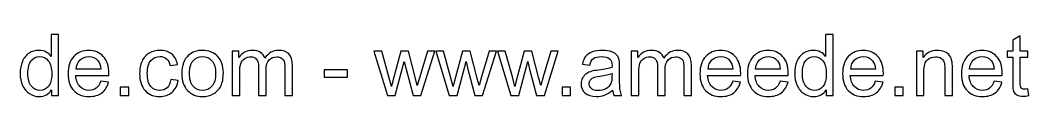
# Model space of a CAD drawing. Header units: millimetres. Extents: x -21 to 528, y 319 to 1051.
# Drawn here: x 428.2 to 528.1, y 318.7 to 324.9 of the extents above; entities that cross this region are included whole.
import ezdxf

# ---------------------------------------------------------------- set-up
doc = ezdxf.new("R2010")
doc.units = ezdxf.units.MM
doc.header["$MEASUREMENT"] = 0
doc.layers.add('Layer 1', color=7, linetype='Continuous')

msp = doc.modelspace()

# ---------------------------------------------------------------- linework, layer by layer
at = {"layer": 'Layer 1', "color": 250}
for points, knots in [([(431.3125, 318.8028), (431.3125, 318.8028), (431.3125, 319.3602), (431.3125, 319.3602), (431.3125, 319.3602), (431.0346, 318.927), (430.6253, 318.7097), (430.0849, 318.7097), (430.0849, 318.7097), (429.7349, 318.7097), (429.4132, 318.8056), (429.1211, 318.9989), (429.1211, 318.9989), (428.8276, 319.1909), (428.6004, 319.4604), (428.4381, 319.8047), (428.4381, 319.8047), (428.2772, 320.1504), (428.1968, 320.5469), (428.1968, 320.9957), (428.1968, 320.9957), (428.1968, 321.4331), (428.2702, 321.8296), (428.4155, 322.1867), (428.4155, 322.1867), (428.5623, 322.5423), (428.781, 322.816), (429.0731, 323.0051), (429.0731, 323.0051), (429.3638, 323.1956), (429.6912, 323.2902), (430.051, 323.2902), (430.051, 323.2902), (430.3163, 323.2902), (430.552, 323.2337), (430.758, 323.1222), (430.758, 323.1222), (430.964, 323.0107), (431.1319, 322.864), (431.2617, 322.6848), (431.2617, 322.6848), (431.2617, 322.6848), (431.2617, 324.865), (431.2617, 324.865), (431.2617, 324.865), (431.2617, 324.865), (432.0068, 324.865), (432.0068, 324.865), (432.0068, 324.865), (432.0068, 324.865), (432.0068, 318.8028), (432.0068, 318.8028), (432.0068, 318.8028), (432.0068, 318.8028), (431.3125, 318.8028), (431.3125, 318.8028)], [0, 0, 0, 0, 0.0666667, 0.0666667, 0.0666667, 0.0666667, 0.1333333, 0.1333333, 0.1333333, 0.1333333, 0.2, 0.2, 0.2, 0.2, 0.2666667, 0.2666667, 0.2666667, 0.2666667, 0.3333333, 0.3333333, 0.3333333, 0.3333333, 0.4, 0.4, 0.4, 0.4, 0.4666667, 0.4666667, 0.4666667, 0.4666667, 0.5333333, 0.5333333, 0.5333333, 0.5333333, 0.6, 0.6, 0.6, 0.6, 0.6666667, 0.6666667, 0.6666667, 0.6666667, 0.7333333, 0.7333333, 0.7333333, 0.7333333, 0.8, 0.8, 0.8, 0.8, 0.8666667, 0.8666667, 0.8666667, 0.8666667, 1, 1, 1, 1]), ([(508.0096, 318.8028), (508.0096, 318.8028), (508.0096, 319.3602), (508.0096, 319.3602), (508.0096, 319.3602), (507.7317, 318.927), (507.3224, 318.7097), (506.782, 318.7097), (506.782, 318.7097), (506.432, 318.7097), (506.1103, 318.8056), (505.8182, 318.9989), (505.8182, 318.9989), (505.5247, 319.1909), (505.2975, 319.4604), (505.1352, 319.8047), (505.1352, 319.8047), (504.9743, 320.1504), (504.8939, 320.5469), (504.8939, 320.9957), (504.8939, 320.9957), (504.8939, 321.4331), (504.9673, 321.8296), (505.1126, 322.1867), (505.1126, 322.1867), (505.2594, 322.5423), (505.4781, 322.816), (505.7702, 323.0051), (505.7702, 323.0051), (506.0609, 323.1956), (506.3883, 323.2902), (506.7481, 323.2902), (506.7481, 323.2902), (507.0134, 323.2902), (507.2491, 323.2337), (507.4551, 323.1222), (507.4551, 323.1222), (507.6611, 323.0107), (507.829, 322.864), (507.9588, 322.6848), (507.9588, 322.6848), (507.9588, 322.6848), (507.9588, 324.865), (507.9588, 324.865), (507.9588, 324.865), (507.9588, 324.865), (508.7039, 324.865), (508.7039, 324.865), (508.7039, 324.865), (508.7039, 324.865), (508.7039, 318.8028), (508.7039, 318.8028), (508.7039, 318.8028), (508.7039, 318.8028), (508.0096, 318.8028), (508.0096, 318.8028)], [0, 0, 0, 0, 0.0666667, 0.0666667, 0.0666667, 0.0666667, 0.1333333, 0.1333333, 0.1333333, 0.1333333, 0.2, 0.2, 0.2, 0.2, 0.2666667, 0.2666667, 0.2666667, 0.2666667, 0.3333333, 0.3333333, 0.3333333, 0.3333333, 0.4, 0.4, 0.4, 0.4, 0.4666667, 0.4666667, 0.4666667, 0.4666667, 0.5333333, 0.5333333, 0.5333333, 0.5333333, 0.6, 0.6, 0.6, 0.6, 0.6666667, 0.6666667, 0.6666667, 0.6666667, 0.7333333, 0.7333333, 0.7333333, 0.7333333, 0.8, 0.8, 0.8, 0.8, 0.8666667, 0.8666667, 0.8666667, 0.8666667, 1, 1, 1, 1]), ([(527.9783, 319.4674), (527.9783, 319.4674), (528.0799, 318.8099), (528.0799, 318.8099), (528.0799, 318.8099), (527.8711, 318.7661), (527.6834, 318.7435), (527.5197, 318.7435), (527.5197, 318.7435), (527.2502, 318.7435), (527.0414, 318.7859), (526.8918, 318.8719), (526.8918, 318.8719), (526.7436, 318.958), (526.6392, 319.0695), (526.5785, 319.2092), (526.5785, 319.2092), (526.5178, 319.3489), (526.4882, 319.6424), (526.4882, 320.0897), (526.4882, 320.0897), (526.4882, 320.0897), (526.4882, 322.6213), (526.4882, 322.6213), (526.4882, 322.6213), (526.4882, 322.6213), (525.9379, 322.6213), (525.9379, 322.6213), (525.9379, 322.6213), (525.9379, 322.6213), (525.9379, 323.197), (525.9379, 323.197), (525.9379, 323.197), (525.9379, 323.197), (526.4882, 323.197), (526.4882, 323.197), (526.4882, 323.197), (526.4882, 323.197), (526.4882, 324.2836), (526.4882, 324.2836), (526.4882, 324.2836), (526.4882, 324.2836), (527.2333, 324.7309), (527.2333, 324.7309), (527.2333, 324.7309), (527.2333, 324.7309), (527.2333, 323.197), (527.2333, 323.197), (527.2333, 323.197), (527.2333, 323.197), (527.9783, 323.197), (527.9783, 323.197), (527.9783, 323.197), (527.9783, 323.197), (527.9783, 322.6213), (527.9783, 322.6213), (527.9783, 322.6213), (527.9783, 322.6213), (527.2333, 322.6213), (527.2333, 322.6213), (527.2333, 322.6213), (527.2333, 322.6213), (527.2333, 320.0474), (527.2333, 320.0474), (527.2333, 320.0474), (527.2333, 319.8343), (527.246, 319.6974), (527.2728, 319.6368), (527.2728, 319.6368), (527.2982, 319.5761), (527.3405, 319.5281), (527.3998, 319.4914), (527.3998, 319.4914), (527.4591, 319.4561), (527.5437, 319.4378), (527.6538, 319.4378), (527.6538, 319.4378), (527.7356, 319.4378), (527.8443, 319.4477), (527.9783, 319.4674)], [0, 0, 0, 0, 0.047619, 0.047619, 0.047619, 0.047619, 0.0952381, 0.0952381, 0.0952381, 0.0952381, 0.1428571, 0.1428571, 0.1428571, 0.1428571, 0.1904762, 0.1904762, 0.1904762, 0.1904762, 0.2380952, 0.2380952, 0.2380952, 0.2380952, 0.2857143, 0.2857143, 0.2857143, 0.2857143, 0.3333333, 0.3333333, 0.3333333, 0.3333333, 0.3809524, 0.3809524, 0.3809524, 0.3809524, 0.4285714, 0.4285714, 0.4285714, 0.4285714, 0.4761905, 0.4761905, 0.4761905, 0.4761905, 0.5238095, 0.5238095, 0.5238095, 0.5238095, 0.5714286, 0.5714286, 0.5714286, 0.5714286, 0.6190476, 0.6190476, 0.6190476, 0.6190476, 0.6666667, 0.6666667, 0.6666667, 0.6666667, 0.7142857, 0.7142857, 0.7142857, 0.7142857, 0.7619048, 0.7619048, 0.7619048, 0.7619048, 0.8095238, 0.8095238, 0.8095238, 0.8095238, 0.8571429, 0.8571429, 0.8571429, 0.8571429, 0.9047619, 0.9047619, 0.9047619, 0.9047619, 1, 1, 1, 1]), ([(428.9588, 320.9943), (428.9588, 320.4326), (429.0773, 320.0135), (429.3158, 319.7355), (429.3158, 319.7355), (429.5529, 319.4576), (429.8337, 319.3193), (430.1568, 319.3193), (430.1568, 319.3193), (430.4828, 319.3193), (430.7594, 319.4519), (430.988, 319.7172), (430.988, 319.7172), (431.2152, 319.9825), (431.3295, 320.3875), (431.3295, 320.9322), (431.3295, 320.9322), (431.3295, 321.5305), (431.2138, 321.9708), (430.9809, 322.2516), (430.9809, 322.2516), (430.7495, 322.5324), (430.4631, 322.6721), (430.123, 322.6721), (430.123, 322.6721), (429.7914, 322.6721), (429.5148, 322.538), (429.2918, 322.2685), (429.2918, 322.2685), (429.0703, 321.999), (428.9588, 321.5742), (428.9588, 320.9943)], [0, 0, 0, 0, 0.1111111, 0.1111111, 0.1111111, 0.1111111, 0.2222222, 0.2222222, 0.2222222, 0.2222222, 0.3333333, 0.3333333, 0.3333333, 0.3333333, 0.4444444, 0.4444444, 0.4444444, 0.4444444, 0.5555556, 0.5555556, 0.5555556, 0.5555556, 0.6666667, 0.6666667, 0.6666667, 0.6666667, 0.7777778, 0.7777778, 0.7777778, 0.7777778, 1, 1, 1, 1]), ([(436.1823, 320.2252), (436.1823, 320.2252), (436.9528, 320.1236), (436.9528, 320.1236), (436.9528, 320.1236), (436.8328, 319.6763), (436.6085, 319.3277), (436.2811, 319.0808), (436.2811, 319.0808), (435.9537, 318.8338), (435.536, 318.7097), (435.0266, 318.7097), (435.0266, 318.7097), (434.386, 318.7097), (433.878, 318.9072), (433.5026, 319.3023), (433.5026, 319.3023), (433.1272, 319.696), (432.9396, 320.2506), (432.9396, 320.9632), (432.9396, 320.9632), (432.9396, 321.6998), (433.1287, 322.2727), (433.5082, 322.6791), (433.5082, 322.6791), (433.8878, 323.087), (434.3803, 323.2902), (434.9857, 323.2902), (434.9857, 323.2902), (435.5713, 323.2902), (436.0497, 323.0912), (436.4208, 322.6918), (436.4208, 322.6918), (436.7919, 322.2925), (436.9782, 321.7309), (436.9782, 321.007), (436.9782, 321.007), (436.9782, 320.9632), (436.9768, 320.8969), (436.974, 320.8094), (436.974, 320.8094), (436.974, 320.8094), (433.7016, 320.8094), (433.7016, 320.8094), (433.7016, 320.8094), (433.7298, 320.3282), (433.8653, 319.9585), (434.1108, 319.7031), (434.1108, 319.7031), (434.3549, 319.4477), (434.6611, 319.3193), (435.0266, 319.3193), (435.0266, 319.3193), (435.299, 319.3193), (435.5318, 319.3912), (435.7237, 319.5352), (435.7237, 319.5352), (435.917, 319.6791), (436.0694, 319.9091), (436.1823, 320.2252)], [0, 0, 0, 0, 0.0625, 0.0625, 0.0625, 0.0625, 0.125, 0.125, 0.125, 0.125, 0.1875, 0.1875, 0.1875, 0.1875, 0.25, 0.25, 0.25, 0.25, 0.3125, 0.3125, 0.3125, 0.3125, 0.375, 0.375, 0.375, 0.375, 0.4375, 0.4375, 0.4375, 0.4375, 0.5, 0.5, 0.5, 0.5, 0.5625, 0.5625, 0.5625, 0.5625, 0.625, 0.625, 0.625, 0.625, 0.6875, 0.6875, 0.6875, 0.6875, 0.75, 0.75, 0.75, 0.75, 0.8125, 0.8125, 0.8125, 0.8125, 0.875, 0.875, 0.875, 0.875, 1, 1, 1, 1]), ([(433.7439, 321.419), (433.7439, 321.419), (436.1908, 321.419), (436.1908, 321.419), (436.1908, 321.419), (436.1583, 321.7887), (436.0638, 322.0653), (435.91, 322.2502), (435.91, 322.2502), (435.6743, 322.5366), (435.3667, 322.6805), (434.9899, 322.6805), (434.9899, 322.6805), (434.6484, 322.6805), (434.362, 322.5662), (434.1291, 322.3376), (434.1291, 322.3376), (433.8977, 322.109), (433.7693, 321.8028), (433.7439, 321.419)], [0, 0, 0, 0, 0.1666667, 0.1666667, 0.1666667, 0.1666667, 0.3333333, 0.3333333, 0.3333333, 0.3333333, 0.5, 0.5, 0.5, 0.5, 0.6666667, 0.6666667, 0.6666667, 0.6666667, 1, 1, 1, 1]), ([(443.1165, 320.4115), (443.1165, 320.4115), (443.8446, 320.3099), (443.8446, 320.3099), (443.8446, 320.3099), (443.7642, 319.8089), (443.561, 319.418), (443.2322, 319.1344), (443.2322, 319.1344), (442.9034, 318.8508), (442.4984, 318.7097), (442.0201, 318.7097), (442.0201, 318.7097), (441.4204, 318.7097), (440.9377, 318.9058), (440.5737, 319.2981), (440.5737, 319.2981), (440.2082, 319.6904), (440.0262, 320.252), (440.0262, 320.983), (440.0262, 320.983), (440.0262, 321.4571), (440.1052, 321.8706), (440.2618, 322.2262), (440.2618, 322.2262), (440.4185, 322.5804), (440.6569, 322.8471), (440.9787, 323.0234), (440.9787, 323.0234), (441.299, 323.2013), (441.6475, 323.2902), (442.0257, 323.2902), (442.0257, 323.2902), (442.5013, 323.2902), (442.8921, 323.1702), (443.1941, 322.9289), (443.1941, 322.9289), (443.4975, 322.6876), (443.6922, 322.3447), (443.7769, 321.9016), (443.7769, 321.9016), (443.7769, 321.9016), (443.0572, 321.7915), (443.0572, 321.7915), (443.0572, 321.7915), (442.9881, 322.0865), (442.8667, 322.308), (442.6904, 322.4576), (442.6904, 322.4576), (442.5154, 322.6058), (442.3037, 322.6805), (442.0554, 322.6805), (442.0554, 322.6805), (441.68, 322.6805), (441.3752, 322.5465), (441.1395, 322.2784), (441.1395, 322.2784), (440.9053, 322.0089), (440.7882, 321.5855), (440.7882, 321.0041), (440.7882, 321.0041), (440.7882, 320.4143), (440.9011, 319.9867), (441.1268, 319.72), (441.1268, 319.72), (441.354, 319.4533), (441.649, 319.3193), (442.0116, 319.3193), (442.0116, 319.3193), (442.3051, 319.3193), (442.5492, 319.4082), (442.744, 319.5874), (442.744, 319.5874), (442.9401, 319.7652), (443.0643, 320.0403), (443.1165, 320.4115)], [0, 0, 0, 0, 0.05, 0.05, 0.05, 0.05, 0.1, 0.1, 0.1, 0.1, 0.15, 0.15, 0.15, 0.15, 0.2, 0.2, 0.2, 0.2, 0.25, 0.25, 0.25, 0.25, 0.3, 0.3, 0.3, 0.3, 0.35, 0.35, 0.35, 0.35, 0.4, 0.4, 0.4, 0.4, 0.45, 0.45, 0.45, 0.45, 0.5, 0.5, 0.5, 0.5, 0.55, 0.55, 0.55, 0.55, 0.6, 0.6, 0.6, 0.6, 0.65, 0.65, 0.65, 0.65, 0.7, 0.7, 0.7, 0.7, 0.75, 0.75, 0.75, 0.75, 0.8, 0.8, 0.8, 0.8, 0.85, 0.85, 0.85, 0.85, 0.9, 0.9, 0.9, 0.9, 1, 1, 1, 1]), ([(444.2003, 320.9999), (444.2003, 321.8113), (444.4261, 322.4124), (444.879, 322.8033), (444.879, 322.8033), (445.2558, 323.1279), (445.7173, 323.2902), (446.2605, 323.2902), (446.2605, 323.2902), (446.8631, 323.2902), (447.357, 323.0926), (447.7408, 322.6975), (447.7408, 322.6975), (448.1232, 322.3038), (448.3151, 321.7577), (448.3151, 321.062), (448.3151, 321.062), (448.3151, 320.4976), (448.2305, 320.0545), (448.0611, 319.7313), (448.0611, 319.7313), (447.8918, 319.4082), (447.6448, 319.157), (447.3203, 318.9778), (447.3203, 318.9778), (446.9971, 318.7986), (446.6429, 318.7097), (446.2605, 318.7097), (446.2605, 318.7097), (445.6453, 318.7097), (445.1486, 318.9058), (444.769, 319.2995), (444.769, 319.2995), (444.3894, 319.6932), (444.2003, 320.2605), (444.2003, 320.9999)], [0, 0, 0, 0, 0.1, 0.1, 0.1, 0.1, 0.2, 0.2, 0.2, 0.2, 0.3, 0.3, 0.3, 0.3, 0.4, 0.4, 0.4, 0.4, 0.5, 0.5, 0.5, 0.5, 0.6, 0.6, 0.6, 0.6, 0.7, 0.7, 0.7, 0.7, 0.8, 0.8, 0.8, 0.8, 1, 1, 1, 1]), ([(444.9623, 320.9985), (444.9623, 320.4369), (445.0851, 320.0164), (445.3306, 319.7384), (445.3306, 319.7384), (445.5776, 319.459), (445.8866, 319.3193), (446.2605, 319.3193), (446.2605, 319.3193), (446.6302, 319.3193), (446.9379, 319.459), (447.1848, 319.7398), (447.1848, 319.7398), (447.4303, 320.0206), (447.5531, 320.4482), (447.5531, 321.0225), (447.5531, 321.0225), (447.5531, 321.5644), (447.4289, 321.975), (447.182, 322.253), (447.182, 322.253), (446.935, 322.5324), (446.6274, 322.6721), (446.2605, 322.6721), (446.2605, 322.6721), (445.8866, 322.6721), (445.5776, 322.5338), (445.3306, 322.2558), (445.3306, 322.2558), (445.0851, 321.9778), (444.9623, 321.5587), (444.9623, 320.9985)], [0, 0, 0, 0, 0.1111111, 0.1111111, 0.1111111, 0.1111111, 0.2222222, 0.2222222, 0.2222222, 0.2222222, 0.3333333, 0.3333333, 0.3333333, 0.3333333, 0.4444444, 0.4444444, 0.4444444, 0.4444444, 0.5555556, 0.5555556, 0.5555556, 0.5555556, 0.6666667, 0.6666667, 0.6666667, 0.6666667, 0.7777778, 0.7777778, 0.7777778, 0.7777778, 1, 1, 1, 1]), ([(449.1886, 318.8028), (449.1886, 318.8028), (449.1886, 323.197), (449.1886, 323.197), (449.1886, 323.197), (449.1886, 323.197), (449.8575, 323.197), (449.8575, 323.197), (449.8575, 323.197), (449.8575, 323.197), (449.8575, 322.5761), (449.8575, 322.5761), (449.8575, 322.5761), (449.9943, 322.7906), (450.1778, 322.9642), (450.4064, 323.094), (450.4064, 323.094), (450.635, 323.2252), (450.8946, 323.2902), (451.1867, 323.2902), (451.1867, 323.2902), (451.5113, 323.2902), (451.778, 323.2224), (451.9854, 323.0884), (451.9854, 323.0884), (452.1929, 322.9529), (452.3396, 322.7652), (452.4243, 322.5225), (452.4243, 322.5225), (452.7742, 323.0347), (453.2272, 323.2902), (453.786, 323.2902), (453.786, 323.2902), (454.2235, 323.2902), (454.5607, 323.1702), (454.795, 322.9289), (454.795, 322.9289), (455.0306, 322.6876), (455.1492, 322.3165), (455.1492, 321.8155), (455.1492, 321.8155), (455.1492, 321.8155), (455.1492, 318.8028), (455.1492, 318.8028), (455.1492, 318.8028), (455.1492, 318.8028), (454.4041, 318.8028), (454.4041, 318.8028), (454.4041, 318.8028), (454.4041, 318.8028), (454.4041, 321.5686), (454.4041, 321.5686), (454.4041, 321.5686), (454.4041, 321.8649), (454.3787, 322.0794), (454.3307, 322.2106), (454.3307, 322.2106), (454.2827, 322.3419), (454.1952, 322.4463), (454.0668, 322.5267), (454.0668, 322.5267), (453.9398, 322.6072), (453.7903, 322.6467), (453.6195, 322.6467), (453.6195, 322.6467), (453.3091, 322.6467), (453.0522, 322.5437), (452.8476, 322.3391), (452.8476, 322.3391), (452.643, 322.133), (452.5414, 321.8042), (452.5414, 321.3527), (452.5414, 321.3527), (452.5414, 321.3527), (452.5414, 318.8028), (452.5414, 318.8028), (452.5414, 318.8028), (452.5414, 318.8028), (451.7963, 318.8028), (451.7963, 318.8028), (451.7963, 318.8028), (451.7963, 318.8028), (451.7963, 321.6547), (451.7963, 321.6547), (451.7963, 321.6547), (451.7963, 321.9849), (451.7357, 322.2332), (451.6143, 322.3983), (451.6143, 322.3983), (451.493, 322.5634), (451.294, 322.6467), (451.0188, 322.6467), (451.0188, 322.6467), (450.81, 322.6467), (450.6167, 322.5916), (450.4389, 322.4816), (450.4389, 322.4816), (450.2611, 322.3715), (450.1326, 322.2106), (450.0522, 321.9976), (450.0522, 321.9976), (449.9732, 321.7859), (449.9337, 321.4797), (449.9337, 321.0803), (449.9337, 321.0803), (449.9337, 321.0803), (449.9337, 318.8028), (449.9337, 318.8028), (449.9337, 318.8028), (449.9337, 318.8028), (449.1886, 318.8028), (449.1886, 318.8028)], [0, 0, 0, 0, 0.0344828, 0.0344828, 0.0344828, 0.0344828, 0.0689655, 0.0689655, 0.0689655, 0.0689655, 0.1034483, 0.1034483, 0.1034483, 0.1034483, 0.137931, 0.137931, 0.137931, 0.137931, 0.1724138, 0.1724138, 0.1724138, 0.1724138, 0.2068966, 0.2068966, 0.2068966, 0.2068966, 0.2413793, 0.2413793, 0.2413793, 0.2413793, 0.2758621, 0.2758621, 0.2758621, 0.2758621, 0.3103448, 0.3103448, 0.3103448, 0.3103448, 0.3448276, 0.3448276, 0.3448276, 0.3448276, 0.3793103, 0.3793103, 0.3793103, 0.3793103, 0.4137931, 0.4137931, 0.4137931, 0.4137931, 0.4482759, 0.4482759, 0.4482759, 0.4482759, 0.4827586, 0.4827586, 0.4827586, 0.4827586, 0.5172414, 0.5172414, 0.5172414, 0.5172414, 0.5517241, 0.5517241, 0.5517241, 0.5517241, 0.5862069, 0.5862069, 0.5862069, 0.5862069, 0.6206897, 0.6206897, 0.6206897, 0.6206897, 0.6551724, 0.6551724, 0.6551724, 0.6551724, 0.6896552, 0.6896552, 0.6896552, 0.6896552, 0.7241379, 0.7241379, 0.7241379, 0.7241379, 0.7586207, 0.7586207, 0.7586207, 0.7586207, 0.7931034, 0.7931034, 0.7931034, 0.7931034, 0.8275862, 0.8275862, 0.8275862, 0.8275862, 0.862069, 0.862069, 0.862069, 0.862069, 0.8965517, 0.8965517, 0.8965517, 0.8965517, 0.9310345, 0.9310345, 0.9310345, 0.9310345, 1, 1, 1, 1]), ([(464.5556, 318.8028), (464.5556, 318.8028), (463.2278, 323.197), (463.2278, 323.197), (463.2278, 323.197), (463.2278, 323.197), (464.0067, 323.197), (464.0067, 323.197), (464.0067, 323.197), (464.0067, 323.197), (464.708, 320.6612), (464.708, 320.6612), (464.708, 320.6612), (464.708, 320.6612), (464.9564, 319.7172), (464.9564, 319.7172), (464.9564, 319.7172), (464.9663, 319.7638), (465.0425, 320.0657), (465.1836, 320.6231), (465.1836, 320.6231), (465.1836, 320.6231), (465.8793, 323.197), (465.8793, 323.197), (465.8793, 323.197), (465.8793, 323.197), (466.6427, 323.197), (466.6427, 323.197), (466.6427, 323.197), (466.6427, 323.197), (467.3045, 320.6457), (467.3045, 320.6457), (467.3045, 320.6457), (467.3045, 320.6457), (467.5204, 319.8089), (467.5204, 319.8089), (467.5204, 319.8089), (467.5204, 319.8089), (467.773, 320.657), (467.773, 320.657), (467.773, 320.657), (467.773, 320.657), (468.5322, 323.197), (468.5322, 323.197), (468.5322, 323.197), (468.5322, 323.197), (469.2561, 323.197), (469.2561, 323.197), (469.2561, 323.197), (469.2561, 323.197), (467.8774, 318.8028), (467.8774, 318.8028), (467.8774, 318.8028), (467.8774, 318.8028), (467.1069, 318.8028), (467.1069, 318.8028), (467.1069, 318.8028), (467.1069, 318.8028), (466.4098, 321.4317), (466.4098, 321.4317), (466.4098, 321.4317), (466.4098, 321.4317), (466.2334, 322.1838), (466.2334, 322.1838), (466.2334, 322.1838), (466.2334, 322.1838), (465.3444, 318.8028), (465.3444, 318.8028), (465.3444, 318.8028), (465.3444, 318.8028), (464.5556, 318.8028), (464.5556, 318.8028)], [0, 0, 0, 0, 0.0526316, 0.0526316, 0.0526316, 0.0526316, 0.1052632, 0.1052632, 0.1052632, 0.1052632, 0.1578947, 0.1578947, 0.1578947, 0.1578947, 0.2105263, 0.2105263, 0.2105263, 0.2105263, 0.2631579, 0.2631579, 0.2631579, 0.2631579, 0.3157895, 0.3157895, 0.3157895, 0.3157895, 0.3684211, 0.3684211, 0.3684211, 0.3684211, 0.4210526, 0.4210526, 0.4210526, 0.4210526, 0.4736842, 0.4736842, 0.4736842, 0.4736842, 0.5263158, 0.5263158, 0.5263158, 0.5263158, 0.5789474, 0.5789474, 0.5789474, 0.5789474, 0.6315789, 0.6315789, 0.6315789, 0.6315789, 0.6842105, 0.6842105, 0.6842105, 0.6842105, 0.7368421, 0.7368421, 0.7368421, 0.7368421, 0.7894737, 0.7894737, 0.7894737, 0.7894737, 0.8421053, 0.8421053, 0.8421053, 0.8421053, 0.8947368, 0.8947368, 0.8947368, 0.8947368, 1, 1, 1, 1]), ([(470.67, 318.8028), (470.67, 318.8028), (469.3422, 323.197), (469.3422, 323.197), (469.3422, 323.197), (469.3422, 323.197), (470.1211, 323.197), (470.1211, 323.197), (470.1211, 323.197), (470.1211, 323.197), (470.8224, 320.6612), (470.8224, 320.6612), (470.8224, 320.6612), (470.8224, 320.6612), (471.0708, 319.7172), (471.0708, 319.7172), (471.0708, 319.7172), (471.0807, 319.7638), (471.1569, 320.0657), (471.298, 320.6231), (471.298, 320.6231), (471.298, 320.6231), (471.9937, 323.197), (471.9937, 323.197), (471.9937, 323.197), (471.9937, 323.197), (472.7571, 323.197), (472.7571, 323.197), (472.7571, 323.197), (472.7571, 323.197), (473.4189, 320.6457), (473.4189, 320.6457), (473.4189, 320.6457), (473.4189, 320.6457), (473.6348, 319.8089), (473.6348, 319.8089), (473.6348, 319.8089), (473.6348, 319.8089), (473.8874, 320.657), (473.8874, 320.657), (473.8874, 320.657), (473.8874, 320.657), (474.6466, 323.197), (474.6466, 323.197), (474.6466, 323.197), (474.6466, 323.197), (475.3705, 323.197), (475.3705, 323.197), (475.3705, 323.197), (475.3705, 323.197), (473.9918, 318.8028), (473.9918, 318.8028), (473.9918, 318.8028), (473.9918, 318.8028), (473.2213, 318.8028), (473.2213, 318.8028), (473.2213, 318.8028), (473.2213, 318.8028), (472.5242, 321.4317), (472.5242, 321.4317), (472.5242, 321.4317), (472.5242, 321.4317), (472.3478, 322.1838), (472.3478, 322.1838), (472.3478, 322.1838), (472.3478, 322.1838), (471.4588, 318.8028), (471.4588, 318.8028), (471.4588, 318.8028), (471.4588, 318.8028), (470.67, 318.8028), (470.67, 318.8028)], [0, 0, 0, 0, 0.0526316, 0.0526316, 0.0526316, 0.0526316, 0.1052632, 0.1052632, 0.1052632, 0.1052632, 0.1578947, 0.1578947, 0.1578947, 0.1578947, 0.2105263, 0.2105263, 0.2105263, 0.2105263, 0.2631579, 0.2631579, 0.2631579, 0.2631579, 0.3157895, 0.3157895, 0.3157895, 0.3157895, 0.3684211, 0.3684211, 0.3684211, 0.3684211, 0.4210526, 0.4210526, 0.4210526, 0.4210526, 0.4736842, 0.4736842, 0.4736842, 0.4736842, 0.5263158, 0.5263158, 0.5263158, 0.5263158, 0.5789474, 0.5789474, 0.5789474, 0.5789474, 0.6315789, 0.6315789, 0.6315789, 0.6315789, 0.6842105, 0.6842105, 0.6842105, 0.6842105, 0.7368421, 0.7368421, 0.7368421, 0.7368421, 0.7894737, 0.7894737, 0.7894737, 0.7894737, 0.8421053, 0.8421053, 0.8421053, 0.8421053, 0.8947368, 0.8947368, 0.8947368, 0.8947368, 1, 1, 1, 1]), ([(476.7844, 318.8028), (476.7844, 318.8028), (475.4566, 323.197), (475.4566, 323.197), (475.4566, 323.197), (475.4566, 323.197), (476.2355, 323.197), (476.2355, 323.197), (476.2355, 323.197), (476.2355, 323.197), (476.9368, 320.6612), (476.9368, 320.6612), (476.9368, 320.6612), (476.9368, 320.6612), (477.1852, 319.7172), (477.1852, 319.7172), (477.1852, 319.7172), (477.1951, 319.7638), (477.2713, 320.0657), (477.4124, 320.6231), (477.4124, 320.6231), (477.4124, 320.6231), (478.1081, 323.197), (478.1081, 323.197), (478.1081, 323.197), (478.1081, 323.197), (478.8715, 323.197), (478.8715, 323.197), (478.8715, 323.197), (478.8715, 323.197), (479.5333, 320.6457), (479.5333, 320.6457), (479.5333, 320.6457), (479.5333, 320.6457), (479.7492, 319.8089), (479.7492, 319.8089), (479.7492, 319.8089), (479.7492, 319.8089), (480.0018, 320.657), (480.0018, 320.657), (480.0018, 320.657), (480.0018, 320.657), (480.761, 323.197), (480.761, 323.197), (480.761, 323.197), (480.761, 323.197), (481.4849, 323.197), (481.4849, 323.197), (481.4849, 323.197), (481.4849, 323.197), (480.1062, 318.8028), (480.1062, 318.8028), (480.1062, 318.8028), (480.1062, 318.8028), (479.3357, 318.8028), (479.3357, 318.8028), (479.3357, 318.8028), (479.3357, 318.8028), (478.6386, 321.4317), (478.6386, 321.4317), (478.6386, 321.4317), (478.6386, 321.4317), (478.4622, 322.1838), (478.4622, 322.1838), (478.4622, 322.1838), (478.4622, 322.1838), (477.5732, 318.8028), (477.5732, 318.8028), (477.5732, 318.8028), (477.5732, 318.8028), (476.7844, 318.8028), (476.7844, 318.8028)], [0, 0, 0, 0, 0.0526316, 0.0526316, 0.0526316, 0.0526316, 0.1052632, 0.1052632, 0.1052632, 0.1052632, 0.1578947, 0.1578947, 0.1578947, 0.1578947, 0.2105263, 0.2105263, 0.2105263, 0.2105263, 0.2631579, 0.2631579, 0.2631579, 0.2631579, 0.3157895, 0.3157895, 0.3157895, 0.3157895, 0.3684211, 0.3684211, 0.3684211, 0.3684211, 0.4210526, 0.4210526, 0.4210526, 0.4210526, 0.4736842, 0.4736842, 0.4736842, 0.4736842, 0.5263158, 0.5263158, 0.5263158, 0.5263158, 0.5789474, 0.5789474, 0.5789474, 0.5789474, 0.6315789, 0.6315789, 0.6315789, 0.6315789, 0.6842105, 0.6842105, 0.6842105, 0.6842105, 0.7368421, 0.7368421, 0.7368421, 0.7368421, 0.7894737, 0.7894737, 0.7894737, 0.7894737, 0.8421053, 0.8421053, 0.8421053, 0.8421053, 0.8947368, 0.8947368, 0.8947368, 0.8947368, 1, 1, 1, 1]), ([(486.864, 319.3531), (486.5874, 319.1175), (486.3207, 318.9524), (486.0653, 318.855), (486.0653, 318.855), (485.8099, 318.7576), (485.5362, 318.7097), (485.2426, 318.7097), (485.2426, 318.7097), (484.76, 318.7097), (484.3889, 318.8268), (484.1293, 319.0624), (484.1293, 319.0624), (483.8696, 319.2967), (483.7398, 319.5973), (483.7398, 319.9627), (483.7398, 319.9627), (483.7398, 320.1772), (483.7892, 320.3734), (483.8866, 320.5512), (483.8866, 320.5512), (483.9853, 320.729), (484.1137, 320.8701), (484.2718, 320.9773), (484.2718, 320.9773), (484.4312, 321.0846), (484.609, 321.1664), (484.808, 321.2215), (484.808, 321.2215), (484.9548, 321.2596), (485.1763, 321.2962), (485.4712, 321.3329), (485.4712, 321.3329), (486.0724, 321.4035), (486.5169, 321.4896), (486.8005, 321.5883), (486.8005, 321.5883), (486.8033, 321.6899), (486.8047, 321.7549), (486.8047, 321.7817), (486.8047, 321.7817), (486.8047, 322.0836), (486.7342, 322.2967), (486.5931, 322.4209), (486.5931, 322.4209), (486.4026, 322.5888), (486.1189, 322.6721), (485.7436, 322.6721), (485.7436, 322.6721), (485.3922, 322.6721), (485.1326, 322.61), (484.9661, 322.4872), (484.9661, 322.4872), (484.7981, 322.3645), (484.6754, 322.1471), (484.5949, 321.8339), (484.5949, 321.8339), (484.5949, 321.8339), (483.8668, 321.9355), (483.8668, 321.9355), (483.8668, 321.9355), (483.9331, 322.2473), (484.0418, 322.4999), (484.1942, 322.6918), (484.1942, 322.6918), (484.3466, 322.8837), (484.5667, 323.0305), (484.8546, 323.1349), (484.8546, 323.1349), (485.141, 323.2379), (485.4755, 323.2902), (485.8537, 323.2902), (485.8537, 323.2902), (486.229, 323.2902), (486.5352, 323.2464), (486.7709, 323.1575), (486.7709, 323.1575), (487.0051, 323.0686), (487.1787, 322.9585), (487.2888, 322.8245), (487.2888, 322.8245), (487.3988, 322.6904), (487.4764, 322.5211), (487.5216, 322.3165), (487.5216, 322.3165), (487.5456, 322.1895), (487.5583, 321.9609), (487.5583, 321.6321), (487.5583, 321.6321), (487.5583, 321.6321), (487.5583, 320.6443), (487.5583, 320.6443), (487.5583, 320.6443), (487.5583, 319.9543), (487.5738, 319.5182), (487.6048, 319.3334), (487.6048, 319.3334), (487.6345, 319.1485), (487.6966, 318.9721), (487.7869, 318.8028), (487.7869, 318.8028), (487.7869, 318.8028), (487.0079, 318.8028), (487.0079, 318.8028), (487.0079, 318.8028), (486.9332, 318.9594), (486.8852, 319.1429), (486.864, 319.3531)], [0, 0, 0, 0, 0.0357143, 0.0357143, 0.0357143, 0.0357143, 0.0714286, 0.0714286, 0.0714286, 0.0714286, 0.1071429, 0.1071429, 0.1071429, 0.1071429, 0.1428571, 0.1428571, 0.1428571, 0.1428571, 0.1785714, 0.1785714, 0.1785714, 0.1785714, 0.2142857, 0.2142857, 0.2142857, 0.2142857, 0.25, 0.25, 0.25, 0.25, 0.2857143, 0.2857143, 0.2857143, 0.2857143, 0.3214286, 0.3214286, 0.3214286, 0.3214286, 0.3571429, 0.3571429, 0.3571429, 0.3571429, 0.3928571, 0.3928571, 0.3928571, 0.3928571, 0.4285714, 0.4285714, 0.4285714, 0.4285714, 0.4642857, 0.4642857, 0.4642857, 0.4642857, 0.5, 0.5, 0.5, 0.5, 0.5357143, 0.5357143, 0.5357143, 0.5357143, 0.5714286, 0.5714286, 0.5714286, 0.5714286, 0.6071429, 0.6071429, 0.6071429, 0.6071429, 0.6428571, 0.6428571, 0.6428571, 0.6428571, 0.6785714, 0.6785714, 0.6785714, 0.6785714, 0.7142857, 0.7142857, 0.7142857, 0.7142857, 0.75, 0.75, 0.75, 0.75, 0.7857143, 0.7857143, 0.7857143, 0.7857143, 0.8214286, 0.8214286, 0.8214286, 0.8214286, 0.8571429, 0.8571429, 0.8571429, 0.8571429, 0.8928571, 0.8928571, 0.8928571, 0.8928571, 0.9285714, 0.9285714, 0.9285714, 0.9285714, 1, 1, 1, 1]), ([(488.7027, 318.8028), (488.7027, 318.8028), (488.7027, 323.197), (488.7027, 323.197), (488.7027, 323.197), (488.7027, 323.197), (489.3716, 323.197), (489.3716, 323.197), (489.3716, 323.197), (489.3716, 323.197), (489.3716, 322.5761), (489.3716, 322.5761), (489.3716, 322.5761), (489.5084, 322.7906), (489.6919, 322.9642), (489.9205, 323.094), (489.9205, 323.094), (490.1491, 323.2252), (490.4087, 323.2902), (490.7008, 323.2902), (490.7008, 323.2902), (491.0254, 323.2902), (491.2921, 323.2224), (491.4995, 323.0884), (491.4995, 323.0884), (491.707, 322.9529), (491.8537, 322.7652), (491.9384, 322.5225), (491.9384, 322.5225), (492.2883, 323.0347), (492.7413, 323.2902), (493.3001, 323.2902), (493.3001, 323.2902), (493.7376, 323.2902), (494.0748, 323.1702), (494.3091, 322.9289), (494.3091, 322.9289), (494.5447, 322.6876), (494.6633, 322.3165), (494.6633, 321.8155), (494.6633, 321.8155), (494.6633, 321.8155), (494.6633, 318.8028), (494.6633, 318.8028), (494.6633, 318.8028), (494.6633, 318.8028), (493.9182, 318.8028), (493.9182, 318.8028), (493.9182, 318.8028), (493.9182, 318.8028), (493.9182, 321.5686), (493.9182, 321.5686), (493.9182, 321.5686), (493.9182, 321.8649), (493.8928, 322.0794), (493.8448, 322.2106), (493.8448, 322.2106), (493.7968, 322.3419), (493.7093, 322.4463), (493.5809, 322.5267), (493.5809, 322.5267), (493.4539, 322.6072), (493.3044, 322.6467), (493.1336, 322.6467), (493.1336, 322.6467), (492.8232, 322.6467), (492.5663, 322.5437), (492.3617, 322.3391), (492.3617, 322.3391), (492.1571, 322.133), (492.0555, 321.8042), (492.0555, 321.3527), (492.0555, 321.3527), (492.0555, 321.3527), (492.0555, 318.8028), (492.0555, 318.8028), (492.0555, 318.8028), (492.0555, 318.8028), (491.3104, 318.8028), (491.3104, 318.8028), (491.3104, 318.8028), (491.3104, 318.8028), (491.3104, 321.6547), (491.3104, 321.6547), (491.3104, 321.6547), (491.3104, 321.9849), (491.2498, 322.2332), (491.1284, 322.3983), (491.1284, 322.3983), (491.0071, 322.5634), (490.8081, 322.6467), (490.5329, 322.6467), (490.5329, 322.6467), (490.3241, 322.6467), (490.1308, 322.5916), (489.953, 322.4816), (489.953, 322.4816), (489.7752, 322.3715), (489.6467, 322.2106), (489.5663, 321.9976), (489.5663, 321.9976), (489.4873, 321.7859), (489.4478, 321.4797), (489.4478, 321.0803), (489.4478, 321.0803), (489.4478, 321.0803), (489.4478, 318.8028), (489.4478, 318.8028), (489.4478, 318.8028), (489.4478, 318.8028), (488.7027, 318.8028), (488.7027, 318.8028)], [0, 0, 0, 0, 0.0344828, 0.0344828, 0.0344828, 0.0344828, 0.0689655, 0.0689655, 0.0689655, 0.0689655, 0.1034483, 0.1034483, 0.1034483, 0.1034483, 0.137931, 0.137931, 0.137931, 0.137931, 0.1724138, 0.1724138, 0.1724138, 0.1724138, 0.2068966, 0.2068966, 0.2068966, 0.2068966, 0.2413793, 0.2413793, 0.2413793, 0.2413793, 0.2758621, 0.2758621, 0.2758621, 0.2758621, 0.3103448, 0.3103448, 0.3103448, 0.3103448, 0.3448276, 0.3448276, 0.3448276, 0.3448276, 0.3793103, 0.3793103, 0.3793103, 0.3793103, 0.4137931, 0.4137931, 0.4137931, 0.4137931, 0.4482759, 0.4482759, 0.4482759, 0.4482759, 0.4827586, 0.4827586, 0.4827586, 0.4827586, 0.5172414, 0.5172414, 0.5172414, 0.5172414, 0.5517241, 0.5517241, 0.5517241, 0.5517241, 0.5862069, 0.5862069, 0.5862069, 0.5862069, 0.6206897, 0.6206897, 0.6206897, 0.6206897, 0.6551724, 0.6551724, 0.6551724, 0.6551724, 0.6896552, 0.6896552, 0.6896552, 0.6896552, 0.7241379, 0.7241379, 0.7241379, 0.7241379, 0.7586207, 0.7586207, 0.7586207, 0.7586207, 0.7931034, 0.7931034, 0.7931034, 0.7931034, 0.8275862, 0.8275862, 0.8275862, 0.8275862, 0.862069, 0.862069, 0.862069, 0.862069, 0.8965517, 0.8965517, 0.8965517, 0.8965517, 0.9310345, 0.9310345, 0.9310345, 0.9310345, 1, 1, 1, 1]), ([(498.7527, 320.2252), (498.7527, 320.2252), (499.5232, 320.1236), (499.5232, 320.1236), (499.5232, 320.1236), (499.4032, 319.6763), (499.1789, 319.3277), (498.8515, 319.0808), (498.8515, 319.0808), (498.5241, 318.8338), (498.1064, 318.7097), (497.597, 318.7097), (497.597, 318.7097), (496.9564, 318.7097), (496.4484, 318.9072), (496.073, 319.3023), (496.073, 319.3023), (495.6976, 319.696), (495.51, 320.2506), (495.51, 320.9632), (495.51, 320.9632), (495.51, 321.6998), (495.6991, 322.2727), (496.0786, 322.6791), (496.0786, 322.6791), (496.4582, 323.087), (496.9507, 323.2902), (497.5561, 323.2902), (497.5561, 323.2902), (498.1417, 323.2902), (498.6201, 323.0912), (498.9912, 322.6918), (498.9912, 322.6918), (499.3623, 322.2925), (499.5486, 321.7309), (499.5486, 321.007), (499.5486, 321.007), (499.5486, 320.9632), (499.5472, 320.8969), (499.5444, 320.8094), (499.5444, 320.8094), (499.5444, 320.8094), (496.272, 320.8094), (496.272, 320.8094), (496.272, 320.8094), (496.3002, 320.3282), (496.4357, 319.9585), (496.6812, 319.7031), (496.6812, 319.7031), (496.9253, 319.4477), (497.2315, 319.3193), (497.597, 319.3193), (497.597, 319.3193), (497.8694, 319.3193), (498.1022, 319.3912), (498.2941, 319.5352), (498.2941, 319.5352), (498.4874, 319.6791), (498.6398, 319.9091), (498.7527, 320.2252)], [0, 0, 0, 0, 0.0625, 0.0625, 0.0625, 0.0625, 0.125, 0.125, 0.125, 0.125, 0.1875, 0.1875, 0.1875, 0.1875, 0.25, 0.25, 0.25, 0.25, 0.3125, 0.3125, 0.3125, 0.3125, 0.375, 0.375, 0.375, 0.375, 0.4375, 0.4375, 0.4375, 0.4375, 0.5, 0.5, 0.5, 0.5, 0.5625, 0.5625, 0.5625, 0.5625, 0.625, 0.625, 0.625, 0.625, 0.6875, 0.6875, 0.6875, 0.6875, 0.75, 0.75, 0.75, 0.75, 0.8125, 0.8125, 0.8125, 0.8125, 0.875, 0.875, 0.875, 0.875, 1, 1, 1, 1]), ([(496.3143, 321.419), (496.3143, 321.419), (498.7612, 321.419), (498.7612, 321.419), (498.7612, 321.419), (498.7287, 321.7887), (498.6342, 322.0653), (498.4804, 322.2502), (498.4804, 322.2502), (498.2447, 322.5366), (497.9371, 322.6805), (497.5603, 322.6805), (497.5603, 322.6805), (497.2188, 322.6805), (496.9324, 322.5662), (496.6995, 322.3376), (496.6995, 322.3376), (496.4681, 322.109), (496.3397, 321.8028), (496.3143, 321.419)], [0, 0, 0, 0, 0.1666667, 0.1666667, 0.1666667, 0.1666667, 0.3333333, 0.3333333, 0.3333333, 0.3333333, 0.5, 0.5, 0.5, 0.5, 0.6666667, 0.6666667, 0.6666667, 0.6666667, 1, 1, 1, 1]), ([(503.4616, 320.2252), (503.4616, 320.2252), (504.2321, 320.1236), (504.2321, 320.1236), (504.2321, 320.1236), (504.1121, 319.6763), (503.8878, 319.3277), (503.5604, 319.0808), (503.5604, 319.0808), (503.233, 318.8338), (502.8153, 318.7097), (502.3059, 318.7097), (502.3059, 318.7097), (501.6653, 318.7097), (501.1573, 318.9072), (500.7819, 319.3023), (500.7819, 319.3023), (500.4065, 319.696), (500.2189, 320.2506), (500.2189, 320.9632), (500.2189, 320.9632), (500.2189, 321.6998), (500.408, 322.2727), (500.7875, 322.6791), (500.7875, 322.6791), (501.1671, 323.087), (501.6596, 323.2902), (502.265, 323.2902), (502.265, 323.2902), (502.8506, 323.2902), (503.329, 323.0912), (503.7001, 322.6918), (503.7001, 322.6918), (504.0712, 322.2925), (504.2575, 321.7309), (504.2575, 321.007), (504.2575, 321.007), (504.2575, 320.9632), (504.2561, 320.8969), (504.2533, 320.8094), (504.2533, 320.8094), (504.2533, 320.8094), (500.9809, 320.8094), (500.9809, 320.8094), (500.9809, 320.8094), (501.0091, 320.3282), (501.1446, 319.9585), (501.3901, 319.7031), (501.3901, 319.7031), (501.6342, 319.4477), (501.9404, 319.3193), (502.3059, 319.3193), (502.3059, 319.3193), (502.5783, 319.3193), (502.8111, 319.3912), (503.003, 319.5352), (503.003, 319.5352), (503.1963, 319.6791), (503.3487, 319.9091), (503.4616, 320.2252)], [0, 0, 0, 0, 0.0625, 0.0625, 0.0625, 0.0625, 0.125, 0.125, 0.125, 0.125, 0.1875, 0.1875, 0.1875, 0.1875, 0.25, 0.25, 0.25, 0.25, 0.3125, 0.3125, 0.3125, 0.3125, 0.375, 0.375, 0.375, 0.375, 0.4375, 0.4375, 0.4375, 0.4375, 0.5, 0.5, 0.5, 0.5, 0.5625, 0.5625, 0.5625, 0.5625, 0.625, 0.625, 0.625, 0.625, 0.6875, 0.6875, 0.6875, 0.6875, 0.75, 0.75, 0.75, 0.75, 0.8125, 0.8125, 0.8125, 0.8125, 0.875, 0.875, 0.875, 0.875, 1, 1, 1, 1]), ([(501.0232, 321.419), (501.0232, 321.419), (503.4701, 321.419), (503.4701, 321.419), (503.4701, 321.419), (503.4376, 321.7887), (503.3431, 322.0653), (503.1893, 322.2502), (503.1893, 322.2502), (502.9536, 322.5366), (502.646, 322.6805), (502.2692, 322.6805), (502.2692, 322.6805), (501.9277, 322.6805), (501.6413, 322.5662), (501.4084, 322.3376), (501.4084, 322.3376), (501.177, 322.109), (501.0486, 321.8028), (501.0232, 321.419)], [0, 0, 0, 0, 0.1666667, 0.1666667, 0.1666667, 0.1666667, 0.3333333, 0.3333333, 0.3333333, 0.3333333, 0.5, 0.5, 0.5, 0.5, 0.6666667, 0.6666667, 0.6666667, 0.6666667, 1, 1, 1, 1]), ([(505.6559, 320.9943), (505.6559, 320.4326), (505.7744, 320.0135), (506.0129, 319.7355), (506.0129, 319.7355), (506.25, 319.4576), (506.5308, 319.3193), (506.8539, 319.3193), (506.8539, 319.3193), (507.1799, 319.3193), (507.4565, 319.4519), (507.6851, 319.7172), (507.6851, 319.7172), (507.9123, 319.9825), (508.0266, 320.3875), (508.0266, 320.9322), (508.0266, 320.9322), (508.0266, 321.5305), (507.9109, 321.9708), (507.678, 322.2516), (507.678, 322.2516), (507.4466, 322.5324), (507.1602, 322.6721), (506.8201, 322.6721), (506.8201, 322.6721), (506.4885, 322.6721), (506.2119, 322.538), (505.9889, 322.2685), (505.9889, 322.2685), (505.7674, 321.999), (505.6559, 321.5742), (505.6559, 320.9943)], [0, 0, 0, 0, 0.1111111, 0.1111111, 0.1111111, 0.1111111, 0.2222222, 0.2222222, 0.2222222, 0.2222222, 0.3333333, 0.3333333, 0.3333333, 0.3333333, 0.4444444, 0.4444444, 0.4444444, 0.4444444, 0.5555556, 0.5555556, 0.5555556, 0.5555556, 0.6666667, 0.6666667, 0.6666667, 0.6666667, 0.7777778, 0.7777778, 0.7777778, 0.7777778, 1, 1, 1, 1]), ([(512.8794, 320.2252), (512.8794, 320.2252), (513.6499, 320.1236), (513.6499, 320.1236), (513.6499, 320.1236), (513.5299, 319.6763), (513.3056, 319.3277), (512.9782, 319.0808), (512.9782, 319.0808), (512.6508, 318.8338), (512.2331, 318.7097), (511.7237, 318.7097), (511.7237, 318.7097), (511.0831, 318.7097), (510.5751, 318.9072), (510.1997, 319.3023), (510.1997, 319.3023), (509.8243, 319.696), (509.6367, 320.2506), (509.6367, 320.9632), (509.6367, 320.9632), (509.6367, 321.6998), (509.8258, 322.2727), (510.2053, 322.6791), (510.2053, 322.6791), (510.5849, 323.087), (511.0774, 323.2902), (511.6828, 323.2902), (511.6828, 323.2902), (512.2684, 323.2902), (512.7468, 323.0912), (513.1179, 322.6918), (513.1179, 322.6918), (513.489, 322.2925), (513.6753, 321.7309), (513.6753, 321.007), (513.6753, 321.007), (513.6753, 320.9632), (513.6739, 320.8969), (513.6711, 320.8094), (513.6711, 320.8094), (513.6711, 320.8094), (510.3987, 320.8094), (510.3987, 320.8094), (510.3987, 320.8094), (510.4269, 320.3282), (510.5624, 319.9585), (510.8079, 319.7031), (510.8079, 319.7031), (511.052, 319.4477), (511.3582, 319.3193), (511.7237, 319.3193), (511.7237, 319.3193), (511.9961, 319.3193), (512.2289, 319.3912), (512.4208, 319.5352), (512.4208, 319.5352), (512.6141, 319.6791), (512.7665, 319.9091), (512.8794, 320.2252)], [0, 0, 0, 0, 0.0625, 0.0625, 0.0625, 0.0625, 0.125, 0.125, 0.125, 0.125, 0.1875, 0.1875, 0.1875, 0.1875, 0.25, 0.25, 0.25, 0.25, 0.3125, 0.3125, 0.3125, 0.3125, 0.375, 0.375, 0.375, 0.375, 0.4375, 0.4375, 0.4375, 0.4375, 0.5, 0.5, 0.5, 0.5, 0.5625, 0.5625, 0.5625, 0.5625, 0.625, 0.625, 0.625, 0.625, 0.6875, 0.6875, 0.6875, 0.6875, 0.75, 0.75, 0.75, 0.75, 0.8125, 0.8125, 0.8125, 0.8125, 0.875, 0.875, 0.875, 0.875, 1, 1, 1, 1]), ([(510.441, 321.419), (510.441, 321.419), (512.8879, 321.419), (512.8879, 321.419), (512.8879, 321.419), (512.8554, 321.7887), (512.7609, 322.0653), (512.6071, 322.2502), (512.6071, 322.2502), (512.3714, 322.5366), (512.0638, 322.6805), (511.687, 322.6805), (511.687, 322.6805), (511.3455, 322.6805), (511.0591, 322.5662), (510.8262, 322.3376), (510.8262, 322.3376), (510.5948, 322.109), (510.4664, 321.8028), (510.441, 321.419)], [0, 0, 0, 0, 0.1666667, 0.1666667, 0.1666667, 0.1666667, 0.3333333, 0.3333333, 0.3333333, 0.3333333, 0.5, 0.5, 0.5, 0.5, 0.6666667, 0.6666667, 0.6666667, 0.6666667, 1, 1, 1, 1]), ([(516.9434, 318.8028), (516.9434, 318.8028), (516.9434, 323.197), (516.9434, 323.197), (516.9434, 323.197), (516.9434, 323.197), (517.6123, 323.197), (517.6123, 323.197), (517.6123, 323.197), (517.6123, 323.197), (517.6123, 322.5733), (517.6123, 322.5733), (517.6123, 322.5733), (517.934, 323.0517), (518.3997, 323.2902), (519.0079, 323.2902), (519.0079, 323.2902), (519.2732, 323.2902), (519.5159, 323.2422), (519.7374, 323.1476), (519.7374, 323.1476), (519.959, 323.0531), (520.1255, 322.9275), (520.2355, 322.7737), (520.2355, 322.7737), (520.3456, 322.6199), (520.4232, 322.4364), (520.467, 322.2248), (520.467, 322.2248), (520.4938, 322.0865), (520.5079, 321.8452), (520.5079, 321.5009), (520.5079, 321.5009), (520.5079, 321.5009), (520.5079, 318.8028), (520.5079, 318.8028), (520.5079, 318.8028), (520.5079, 318.8028), (519.7628, 318.8028), (519.7628, 318.8028), (519.7628, 318.8028), (519.7628, 318.8028), (519.7628, 321.4726), (519.7628, 321.4726), (519.7628, 321.4726), (519.7628, 321.776), (519.7346, 322.0032), (519.6767, 322.1528), (519.6767, 322.1528), (519.6189, 322.3024), (519.5159, 322.4223), (519.3691, 322.5126), (519.3691, 322.5126), (519.2224, 322.6015), (519.0488, 322.6467), (518.8512, 322.6467), (518.8512, 322.6467), (518.5351, 322.6467), (518.2628, 322.5465), (518.0328, 322.3447), (518.0328, 322.3447), (517.8028, 322.1443), (517.6885, 321.7619), (517.6885, 321.2003), (517.6885, 321.2003), (517.6885, 321.2003), (517.6885, 318.8028), (517.6885, 318.8028), (517.6885, 318.8028), (517.6885, 318.8028), (516.9434, 318.8028), (516.9434, 318.8028)], [0, 0, 0, 0, 0.0526316, 0.0526316, 0.0526316, 0.0526316, 0.1052632, 0.1052632, 0.1052632, 0.1052632, 0.1578947, 0.1578947, 0.1578947, 0.1578947, 0.2105263, 0.2105263, 0.2105263, 0.2105263, 0.2631579, 0.2631579, 0.2631579, 0.2631579, 0.3157895, 0.3157895, 0.3157895, 0.3157895, 0.3684211, 0.3684211, 0.3684211, 0.3684211, 0.4210526, 0.4210526, 0.4210526, 0.4210526, 0.4736842, 0.4736842, 0.4736842, 0.4736842, 0.5263158, 0.5263158, 0.5263158, 0.5263158, 0.5789474, 0.5789474, 0.5789474, 0.5789474, 0.6315789, 0.6315789, 0.6315789, 0.6315789, 0.6842105, 0.6842105, 0.6842105, 0.6842105, 0.7368421, 0.7368421, 0.7368421, 0.7368421, 0.7894737, 0.7894737, 0.7894737, 0.7894737, 0.8421053, 0.8421053, 0.8421053, 0.8421053, 0.8947368, 0.8947368, 0.8947368, 0.8947368, 1, 1, 1, 1]), ([(524.6495, 320.2252), (524.6495, 320.2252), (525.42, 320.1236), (525.42, 320.1236), (525.42, 320.1236), (525.3, 319.6763), (525.0757, 319.3277), (524.7483, 319.0808), (524.7483, 319.0808), (524.4209, 318.8338), (524.0032, 318.7097), (523.4938, 318.7097), (523.4938, 318.7097), (522.8532, 318.7097), (522.3452, 318.9072), (521.9698, 319.3023), (521.9698, 319.3023), (521.5944, 319.696), (521.4068, 320.2506), (521.4068, 320.9632), (521.4068, 320.9632), (521.4068, 321.6998), (521.5959, 322.2727), (521.9754, 322.6791), (521.9754, 322.6791), (522.355, 323.087), (522.8475, 323.2902), (523.4529, 323.2902), (523.4529, 323.2902), (524.0385, 323.2902), (524.5169, 323.0912), (524.888, 322.6918), (524.888, 322.6918), (525.2591, 322.2925), (525.4454, 321.7309), (525.4454, 321.007), (525.4454, 321.007), (525.4454, 320.9632), (525.444, 320.8969), (525.4412, 320.8094), (525.4412, 320.8094), (525.4412, 320.8094), (522.1688, 320.8094), (522.1688, 320.8094), (522.1688, 320.8094), (522.197, 320.3282), (522.3325, 319.9585), (522.578, 319.7031), (522.578, 319.7031), (522.8221, 319.4477), (523.1283, 319.3193), (523.4938, 319.3193), (523.4938, 319.3193), (523.7662, 319.3193), (523.999, 319.3912), (524.1909, 319.5352), (524.1909, 319.5352), (524.3842, 319.6791), (524.5366, 319.9091), (524.6495, 320.2252)], [0, 0, 0, 0, 0.0625, 0.0625, 0.0625, 0.0625, 0.125, 0.125, 0.125, 0.125, 0.1875, 0.1875, 0.1875, 0.1875, 0.25, 0.25, 0.25, 0.25, 0.3125, 0.3125, 0.3125, 0.3125, 0.375, 0.375, 0.375, 0.375, 0.4375, 0.4375, 0.4375, 0.4375, 0.5, 0.5, 0.5, 0.5, 0.5625, 0.5625, 0.5625, 0.5625, 0.625, 0.625, 0.625, 0.625, 0.6875, 0.6875, 0.6875, 0.6875, 0.75, 0.75, 0.75, 0.75, 0.8125, 0.8125, 0.8125, 0.8125, 0.875, 0.875, 0.875, 0.875, 1, 1, 1, 1]), ([(522.2111, 321.419), (522.2111, 321.419), (524.658, 321.419), (524.658, 321.419), (524.658, 321.419), (524.6255, 321.7887), (524.531, 322.0653), (524.3772, 322.2502), (524.3772, 322.2502), (524.1415, 322.5366), (523.8339, 322.6805), (523.4571, 322.6805), (523.4571, 322.6805), (523.1156, 322.6805), (522.8292, 322.5662), (522.5963, 322.3376), (522.5963, 322.3376), (522.3649, 322.109), (522.2365, 321.8028), (522.2111, 321.419)], [0, 0, 0, 0, 0.1666667, 0.1666667, 0.1666667, 0.1666667, 0.3333333, 0.3333333, 0.3333333, 0.3333333, 0.5, 0.5, 0.5, 0.5, 0.6666667, 0.6666667, 0.6666667, 0.6666667, 1, 1, 1, 1]), ([(458.2974, 320.6231), (458.2974, 320.6231), (458.2974, 321.3682), (458.2974, 321.3682), (458.2974, 321.3682), (458.2974, 321.3682), (460.6003, 321.3682), (460.6003, 321.3682), (460.6003, 321.3682), (460.6003, 321.3682), (460.6003, 320.6231), (460.6003, 320.6231), (460.6003, 320.6231), (460.6003, 320.6231), (458.2974, 320.6231), (458.2974, 320.6231)], [0, 0, 0, 0, 0.2, 0.2, 0.2, 0.2, 0.4, 0.4, 0.4, 0.4, 0.6, 0.6, 0.6, 0.6, 1, 1, 1, 1]), ([(486.8047, 321.0041), (486.5338, 320.8941), (486.1274, 320.8009), (485.5855, 320.7247), (485.5855, 320.7247), (485.2779, 320.681), (485.0606, 320.6316), (484.9336, 320.5766), (484.9336, 320.5766), (484.8066, 320.5215), (484.7092, 320.4411), (484.6401, 320.3367), (484.6401, 320.3367), (484.5709, 320.2309), (484.5357, 320.1137), (484.5357, 319.9839), (484.5357, 319.9839), (484.5357, 319.7878), (484.6105, 319.6227), (484.7614, 319.4914), (484.7614, 319.4914), (484.9124, 319.3602), (485.1326, 319.2939), (485.4219, 319.2939), (485.4219, 319.2939), (485.7083, 319.2939), (485.9637, 319.356), (486.1881, 319.4815), (486.1881, 319.4815), (486.411, 319.6057), (486.5761, 319.7765), (486.6806, 319.9924), (486.6806, 319.9924), (486.761, 320.1603), (486.8005, 320.4072), (486.8005, 320.7332), (486.8005, 320.7332), (486.8005, 320.7332), (486.8047, 321.0041), (486.8047, 321.0041)], [0, 0, 0, 0, 0.0909091, 0.0909091, 0.0909091, 0.0909091, 0.1818182, 0.1818182, 0.1818182, 0.1818182, 0.2727273, 0.2727273, 0.2727273, 0.2727273, 0.3636364, 0.3636364, 0.3636364, 0.3636364, 0.4545455, 0.4545455, 0.4545455, 0.4545455, 0.5454545, 0.5454545, 0.5454545, 0.5454545, 0.6363636, 0.6363636, 0.6363636, 0.6363636, 0.7272727, 0.7272727, 0.7272727, 0.7272727, 0.8181818, 0.8181818, 0.8181818, 0.8181818, 1, 1, 1, 1]), ([(438.1057, 318.8028), (438.1057, 318.8028), (438.1057, 319.6495), (438.1057, 319.6495), (438.1057, 319.6495), (438.1057, 319.6495), (438.9523, 319.6495), (438.9523, 319.6495), (438.9523, 319.6495), (438.9523, 319.6495), (438.9523, 318.8028), (438.9523, 318.8028), (438.9523, 318.8028), (438.9523, 318.8028), (438.1057, 318.8028), (438.1057, 318.8028)], [0, 0, 0, 0, 0.2, 0.2, 0.2, 0.2, 0.4, 0.4, 0.4, 0.4, 0.6, 0.6, 0.6, 0.6, 1, 1, 1, 1]), ([(481.8532, 318.8028), (481.8532, 318.8028), (481.8532, 319.6495), (481.8532, 319.6495), (481.8532, 319.6495), (481.8532, 319.6495), (482.6998, 319.6495), (482.6998, 319.6495), (482.6998, 319.6495), (482.6998, 319.6495), (482.6998, 318.8028), (482.6998, 318.8028), (482.6998, 318.8028), (482.6998, 318.8028), (481.8532, 318.8028), (481.8532, 318.8028)], [0, 0, 0, 0, 0.2, 0.2, 0.2, 0.2, 0.4, 0.4, 0.4, 0.4, 0.6, 0.6, 0.6, 0.6, 1, 1, 1, 1]), ([(514.8028, 318.8028), (514.8028, 318.8028), (514.8028, 319.6495), (514.8028, 319.6495), (514.8028, 319.6495), (514.8028, 319.6495), (515.6494, 319.6495), (515.6494, 319.6495), (515.6494, 319.6495), (515.6494, 319.6495), (515.6494, 318.8028), (515.6494, 318.8028), (515.6494, 318.8028), (515.6494, 318.8028), (514.8028, 318.8028), (514.8028, 318.8028)], [0, 0, 0, 0, 0.2, 0.2, 0.2, 0.2, 0.4, 0.4, 0.4, 0.4, 0.6, 0.6, 0.6, 0.6, 1, 1, 1, 1])]:
    msp.add_open_spline(points, degree=3, knots=knots, dxfattribs=at)

doc.saveas('drawing.dxf')
